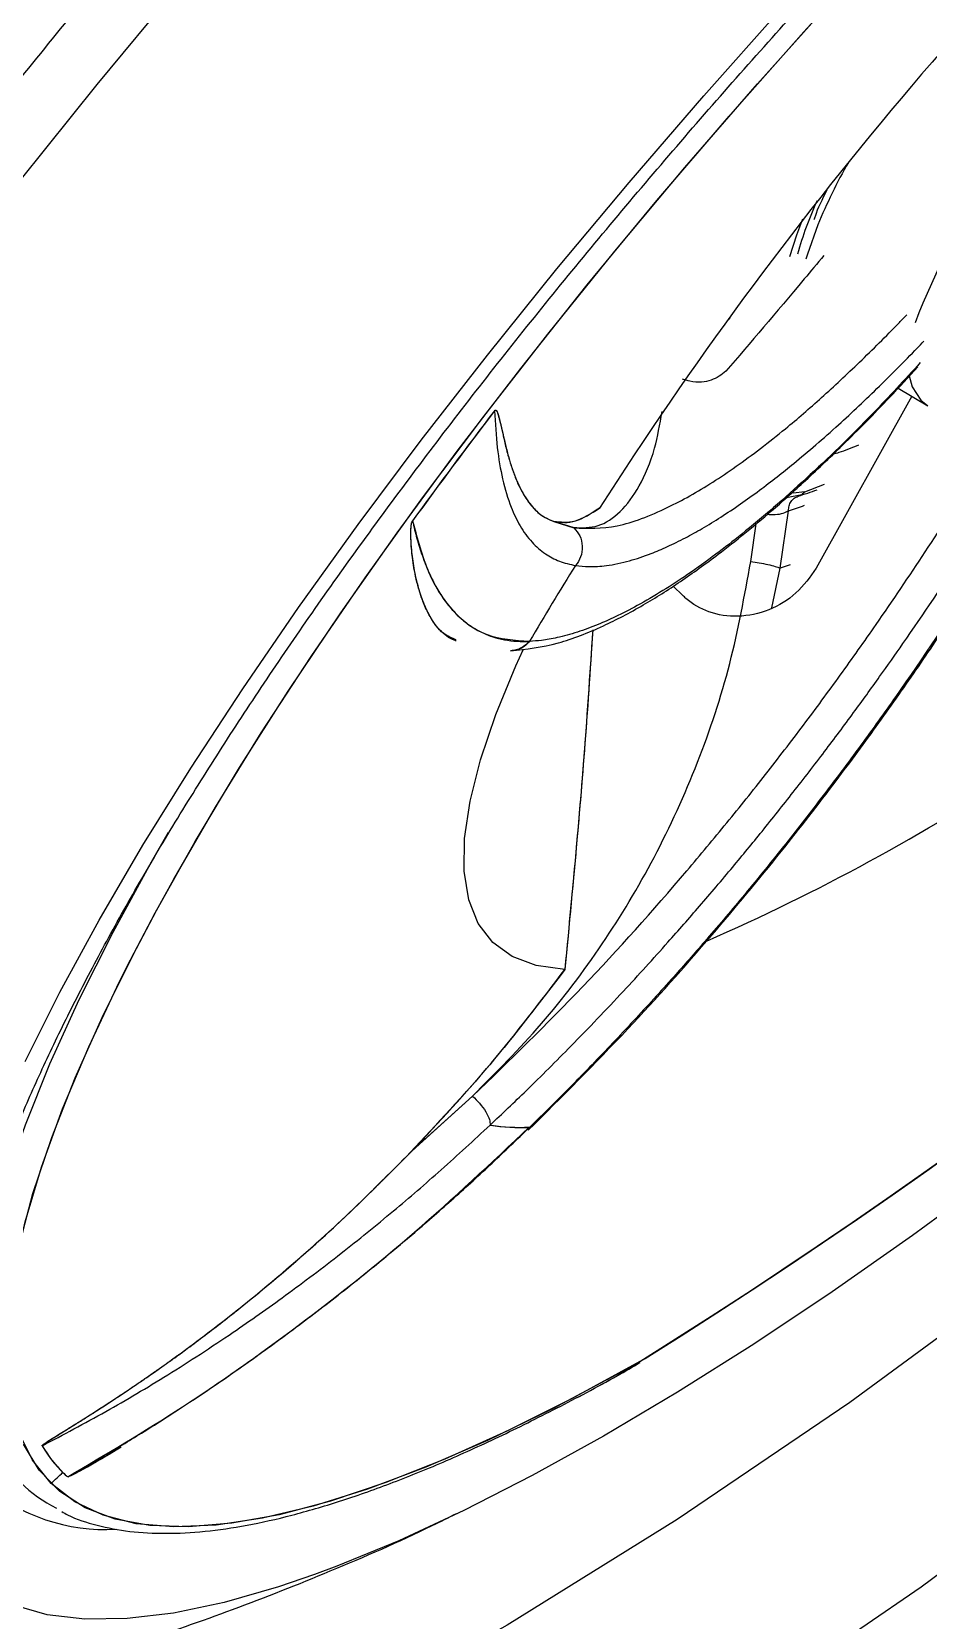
# Model space of a CAD drawing. Header units: inches. Extents: x 0 to 84, y -22 to 124.
# Drawn here: x 11.465 to 12.112, y 66.819 to 67.966 of the extents above; entities that cross this region are included whole.
import ezdxf

# ---------------------------------------------------------------- set-up
doc = ezdxf.new("R2010")
doc.units = ezdxf.units.IN
doc.header["$MEASUREMENT"] = 0
doc.layers.add('1', color=4, linetype='Continuous')
doc.layers.add('EXPORT', color=7, linetype='Continuous')
doc.layers.get('EXPORT').off()

# ---------------------------------------------------------------- blocks, each defined once
blk = doc.blocks.new('3.65 -1')
at = {"layer": '1', "color": 3, "linetype": 'Continuous', "lineweight": 25}
for p, q in [((-0.452, -0.4732), (-0.4507, -0.4726)), ((-0.6448, -0.4857), (-0.638, -0.4992)), ((-0.6447, -0.486), (-0.638, -0.499)), ((-0.6176, -0.5895), (-0.6176, -0.5797)), ((-0.5657, -0.6071), (-0.5436, -0.5907)), ((-0.5148, -0.5929), (-0.5055, -0.5993)), ((-0.5024, -0.5994), (-0.5091, -0.594)), ((-0.402, -0.5948), (-0.3959, -0.6189)), ((-0.5542, -0.6255), (-0.5205, -0.6007)), ((-0.3992, -0.6058), (-0.5359, -0.6441)), ((-0.5024, -0.5994), (-0.4887, -0.6057)), ((-0.3967, -0.6125), (-0.3959, -0.6189)), ((-0.5788, -0.6414), (-0.5542, -0.6255)), ((-0.5473, -0.6289), (-0.5542, -0.6255)), ((-1.0418, -0.7321), (-0.9812, -0.7355)), ((-1.04, -0.7321), (-0.9813, -0.7353)), ((-0.9684, -0.7805), (-0.9704, -0.7812))]:
    blk.add_line(p, q, dxfattribs=at)
at = {"layer": '1', "linetype": 'Continuous', "lineweight": 25, "flags": 128}
blk.add_lwpolyline([(0.9057, -0.0655), (0.8226, -0.0535), (0.7372, -0.0426), (0.6497, -0.033), (0.5604, -0.0245), (0.4695, -0.0173), (0.3773, -0.0113), (0.2839, -0.0066), (0.1898, -0.0031), (0.095, -0.0009), (0, 0), (-0.0951, -0.0004), (-0.19, -0.0021), (-0.2844, -0.005), (-0.3781, -0.0093), (-0.4708, -0.0147), (-0.5623, -0.0215), (-0.6523, -0.0295), (-0.7405, -0.0386)], dxfattribs=at)
at = {"layer": '1', "color": 3, "linetype": 'Continuous', "lineweight": 25, "flags": 128}
for points in [[(-1.3069, -0.8969), (-1.3314, -0.8847), (-1.3671, -0.8647), (-1.3982, -0.8441), (-1.4246, -0.8231), (-1.4463, -0.8018), (-1.4631, -0.7802), (-1.4751, -0.7583)], [(-1.1902, -0.4882), (-1.137, -0.471), (-1.0801, -0.4546), (-1.0195, -0.439), (-0.9556, -0.4244), (-0.8885, -0.4108), (-0.8185, -0.3983), (-0.7457, -0.3868), (-0.6705, -0.3764), (-0.5931, -0.3672), (-0.5137, -0.3591), (-0.4327, -0.3523), (-0.3503, -0.3467), (-0.2667, -0.3423)], [(-1.0895, -0.4923), (-1.048, -0.4796), (-0.9911, -0.4639), (-0.9306, -0.4492), (-0.8668, -0.4355), (-0.7999, -0.4227), (-0.7302, -0.4111), (-0.6579, -0.4005), (-0.5832, -0.3911), (-0.5065, -0.3829), (-0.428, -0.3758), (-0.348, -0.3701), (-0.2668, -0.3656), (-0.1847, -0.3623)], [(-1.0461, -0.4791), (-1.0213, -0.472), (-0.9632, -0.4569), (-0.9018, -0.4428), (-0.8372, -0.4296), (-0.7696, -0.4175), (-0.6994, -0.4064), (-0.6268, -0.3964), (-0.5519, -0.3876), (-0.4752, -0.3799), (-0.3968, -0.3734), (-0.3171, -0.3682), (-0.2363, -0.3642)], [(-1.4034, -0.6686), (-1.4012, -0.6627), (-1.39, -0.6414), (-1.3739, -0.6203), (-1.353, -0.5995), (-1.3273, -0.579), (-1.2969, -0.559), (-1.262, -0.5394), (-1.2226, -0.5205), (-1.1789, -0.5022), (-1.131, -0.4846), (-1.0792, -0.4678), (-1.0235, -0.4518), (-0.9999, -0.4455)], [(-1.4034, -0.6686), (-1.4012, -0.6627), (-1.39, -0.6414), (-1.3739, -0.6203), (-1.353, -0.5995), (-1.3273, -0.579), (-1.2969, -0.559), (-1.262, -0.5394), (-1.2226, -0.5205), (-1.1789, -0.5022), (-1.131, -0.4846), (-1.0792, -0.4678), (-1.0235, -0.4518), (-0.9999, -0.4455)], [(-0.3891, -0.4724), (-0.3747, -0.465), (-0.3633, -0.4599)], [(-1.0328, -0.9559), (-1.086, -0.9399), (-1.1359, -0.923), (-1.1818, -0.9053), (-1.2236, -0.887), (-1.2611, -0.868), (-1.2941, -0.8485), (-1.3225, -0.8286), (-1.3463, -0.8082), (-1.3653, -0.7875), (-1.3796, -0.7665), (-1.3889, -0.7454), (-1.3933, -0.7241), (-1.3929, -0.7028), (-1.3875, -0.6816)], [(-1.288, -0.5787), (-1.2541, -0.5593), (-1.2158, -0.5405), (-1.1732, -0.5222), (-1.1264, -0.5047), (-1.0758, -0.488), (-1.0461, -0.4791)], [(-0.3589, -0.4707), (-0.3792, -0.4803), (-0.3825, -0.4821)], [(-1.3937, -0.7155), (-1.3912, -0.6941), (-1.3837, -0.6727), (-1.3712, -0.6514), (-1.3538, -0.6304), (-1.3315, -0.6097), (-1.3044, -0.5894), (-1.2726, -0.5695), (-1.2363, -0.5502), (-1.1955, -0.5315), (-1.1504, -0.5134), (-1.1012, -0.4961), (-1.0895, -0.4923)], [(-0.8695, -0.7186), (-0.8819, -0.7018), (-0.8895, -0.6849), (-0.8921, -0.6679), (-0.8897, -0.6508), (-0.8823, -0.6339), (-0.87, -0.6171), (-0.8529, -0.6006), (-0.831, -0.5846), (-0.8045, -0.5689), (-0.7735, -0.5539), (-0.7383, -0.5395), (-0.7264, -0.5351)], [(-0.8695, -0.7186), (-0.8819, -0.7018), (-0.8895, -0.6849), (-0.8921, -0.6679), (-0.8897, -0.6508), (-0.8823, -0.6339), (-0.87, -0.6171), (-0.8529, -0.6006), (-0.831, -0.5846), (-0.8045, -0.5689), (-0.7735, -0.5539), (-0.7383, -0.5395), (-0.7264, -0.5351)], [(-0.3901, -0.5942), (-0.3943, -0.6013), (-0.3967, -0.6125)], [(-1.0283, -0.9571), (-1.048, -0.9515), (-1.1012, -0.935), (-1.1504, -0.9177), (-1.1955, -0.8996), (-1.2363, -0.8809), (-1.2726, -0.8616), (-1.3044, -0.8417), (-1.3315, -0.8214), (-1.3538, -0.8007), (-1.3712, -0.7797), (-1.3837, -0.7584), (-1.3912, -0.737), (-1.3937, -0.7155)], [(-0.0643, -1.0951), (-0.111, -1.0945), (-0.1959, -1.0925), (-0.2802, -1.0892), (-0.3636, -1.0847), (-0.4458, -1.0789), (-0.5265, -1.0718), (-0.6056, -1.0636), (-0.6827, -1.0542), (-0.7575, -1.0436), (-0.8298, -1.0319), (-0.8994, -1.0192), (-0.966, -1.0054), (-1.0294, -0.9907), (-1.0894, -0.975), (-1.1458, -0.9585), (-1.1983, -0.9411), (-1.2469, -0.923), (-1.2913, -0.9042), (-1.3069, -0.8969)]]:
    blk.add_lwpolyline(points, dxfattribs=at)
at = {"layer": '1', "color": 3, "linetype": 'Continuous', "lineweight": 25}
for centre, radius, start, end in [((-0.1559, -4.0568), 3.6868, 97.2024, 98.7427), ((-0.1559, -4.0566), 3.6865, 97.2025, 98.7428), ((-0.0293, -3.2426), 2.8021, 87.0398, 102.0653), ((-0.2645, -0.6876), 0.2438, 109.7266, 119.3899), ((-0.2103, -0.8313), 0.3899, 105.0074, 112.3944), ((-0.3074, -2.1111), 1.6298, 102.3702, 104.6182), ((-0.108, -1.1542), 0.6359, 91.3985, 113.3229), ((-0.3818, -0.3346), 0.3001, 242.4705, 244.8138), ((-0.37, -0.3332), 0.2989, 242.4909, 245.2365), ((-1.3124, -0.7003), 0.0963, 160.7895, 198.4854), ((-1.2943, -0.6721), 0.1345, 183.9829, 228.0138), ((-1.2881, -0.7162), 0.094, 165.0034, 179.9041), ((-1.2887, -0.7161), 0.0934, 164.9689, 182.8638), ((-1.3157, 1.1159), 1.8331, 267.5614, 267.9266), ((-1.2906, -0.716), 0.0915, 180.0017, 182.9505), ((-0.8697, -0.6747), 0.1447, 215.7057, 227.0135), ((-0.8691, -0.6738), 0.1456, 216.1927, 226.9941), ((-0.2211, 0.6353), 1.5199, 248.3027, 268.0243), ((-0.0119, 3.3639), 4.4387, 256.7037, 281.8458), ((-0.0126, 3.3615), 4.4364, 256.765, 281.9156)]:
    blk.add_arc(centre, radius, start, end, dxfattribs=at)
at = {"layer": '1', "linetype": 'Continuous', "lineweight": 25}
for points, knots in [([(-0.019, 0.0462), (-0.049, 0.0461), (-0.0913, 0.0459), (-0.1539, 0.0449), (-0.2078, 0.0437), (-0.2719, 0.0417), (-0.3389, 0.0389), (-0.4086, 0.0353), (-0.4799, 0.0308), (-0.5521, 0.0254), (-0.6245, 0.0192), (-0.6968, 0.0121), (-0.7686, 0.0041), (-0.8394, -0.0048), (-0.9091, -0.0145), (-0.9774, -0.0251), (-1.044, -0.0364), (-1.1088, -0.0485), (-1.1716, -0.0614), (-1.2321, -0.075), (-1.2903, -0.0893), (-1.3461, -0.1043), (-1.3992, -0.1199), (-1.4496, -0.1361), (-1.4973, -0.1528), (-1.5421, -0.1701), (-1.5839, -0.1878), (-1.6228, -0.2061), (-1.6586, -0.2248), (-1.6915, -0.244), (-1.7213, -0.2637), (-1.748, -0.2839), (-1.7717, -0.3046), (-1.7923, -0.3259), (-1.8096, -0.3479), (-1.8237, -0.3705), (-1.8344, -0.3938), (-1.8414, -0.418), (-1.8446, -0.443), (-1.8435, -0.4689), (-1.838, -0.4947), (-1.8282, -0.5197), (-1.8164, -0.5413), (-1.8064, -0.5543), (-1.8022, -0.5597)], [0, 0, 0, 0, 0.028064, 0.039649, 0.05884, 0.078772, 0.100142, 0.122418, 0.145382, 0.16886, 0.19273, 0.216898, 0.241296, 0.265868, 0.290574, 0.315378, 0.340252, 0.365172, 0.39012, 0.415077, 0.440028, 0.464962, 0.489866, 0.51473, 0.539547, 0.56431, 0.589012, 0.613652, 0.638228, 0.662743, 0.6872, 0.711606, 0.735965, 0.760253, 0.78445, 0.808533, 0.832519, 0.856524, 0.880829, 0.90589, 0.932275, 0.956976, 0.982296, 1, 1, 1, 1]), ([(-1.7779, -0.5872), (-1.7721, -0.5932), (-1.7508, -0.6154), (-1.7114, -0.6509), (-1.66, -0.6939), (-1.6063, -0.7342), (-1.5504, -0.7721), (-1.4919, -0.8079), (-1.4304, -0.8417), (-1.3653, -0.8738), (-1.2956, -0.9043), (-1.2414, -0.9261), (-1.2098, -0.9368), (-1.2036, -0.9389)], [0, 0, 0, 0, 0.034931, 0.129466, 0.224752, 0.321183, 0.419305, 0.519852, 0.623802, 0.732423, 0.847283, 0.970111, 1, 1, 1, 1])]:
    blk.add_open_spline(points, degree=3, knots=knots, dxfattribs=at)
at = {"layer": '1', "color": 3, "linetype": 'Continuous', "lineweight": 25}
for points, knots in [([(-1.4284, -0.682), (-1.4284, -0.6818), (-1.4291, -0.6765), (-1.4271, -0.6674), (-1.4222, -0.6532), (-1.4143, -0.6393), (-1.4032, -0.6249), (-1.3887, -0.61), (-1.3706, -0.5946), (-1.3489, -0.5789), (-1.3235, -0.5631), (-1.2944, -0.5472), (-1.2617, -0.5315), (-1.2255, -0.5159), (-1.1858, -0.5007), (-1.1427, -0.4859), (-1.0965, -0.4716), (-1.0472, -0.4578), (-0.995, -0.4446), (-0.94, -0.4321), (-0.8825, -0.4203), (-0.8225, -0.4092), (-0.7604, -0.399), (-0.6963, -0.3896), (-0.6304, -0.381), (-0.5631, -0.3734), (-0.4945, -0.3666), (-0.4252, -0.3609), (-0.3556, -0.3561), (-0.2871, -0.3523), (-0.2225, -0.3495), (-0.166, -0.3477), (-0.1147, -0.3466), (-0.0673, -0.346), (-0.0346, -0.3459), (-0.019, -0.3459)], [0, 0, 0, 0, 0.000892, 0.044288, 0.078096, 0.110004, 0.141146, 0.172071, 0.203025, 0.234122, 0.265442, 0.297001, 0.328789, 0.360782, 0.392955, 0.425281, 0.457735, 0.490295, 0.52294, 0.555651, 0.588412, 0.621206, 0.654015, 0.686819, 0.719595, 0.75231, 0.784916, 0.817331, 0.849405, 0.880809, 0.910643, 0.936695, 0.956537, 0.979196, 1, 1, 1, 1]), ([(-0.6181, -0.3991), (-0.6242, -0.4059), (-0.6362, -0.4191), (-0.6498, -0.4382), (-0.6592, -0.4553), (-0.6648, -0.471), (-0.6671, -0.4848), (-0.6663, -0.4975), (-0.663, -0.5089), (-0.6587, -0.5157), (-0.6565, -0.5192)], [0, 0, 0, 0, 0.145417, 0.285012, 0.430846, 0.546719, 0.66938, 0.785066, 0.891138, 1, 1, 1, 1]), ([(-0.6181, -0.3991), (-0.6181, -0.3991), (-0.618, -0.3991), (-0.6179, -0.3991), (-0.6178, -0.3991), (-0.6177, -0.3991), (-0.6176, -0.3991), (-0.6175, -0.3992), (-0.6173, -0.3993), (-0.6172, -0.3996), (-0.6171, -0.4004), (-0.6178, -0.402), (-0.6191, -0.4043), (-0.6208, -0.4071), (-0.6227, -0.4102), (-0.6248, -0.4135), (-0.6271, -0.4169), (-0.6295, -0.4208), (-0.6321, -0.4251), (-0.6345, -0.4291), (-0.6365, -0.4328), (-0.6383, -0.4361), (-0.6401, -0.4397), (-0.6418, -0.4436), (-0.6436, -0.4477), (-0.6455, -0.4531), (-0.6479, -0.4615), (-0.6488, -0.4712), (-0.6475, -0.4799), (-0.6455, -0.4842), (-0.6447, -0.486)], [0, 0, 0, 0, 0.000297, 0.000559, 0.000801, 0.001042, 0.001303, 0.001598, 0.002331, 0.004502, 0.007715, 0.023871, 0.044493, 0.068901, 0.099116, 0.126467, 0.158532, 0.195279, 0.23667, 0.282662, 0.31302, 0.347138, 0.384988, 0.426536, 0.471746, 0.520577, 0.609941, 0.772986, 0.902671, 1, 1, 1, 1]), ([(-0.6181, -0.3991), (-0.618, -0.3991), (-0.6179, -0.3991), (-0.6178, -0.3991), (-0.6177, -0.3991), (-0.6176, -0.3991), (-0.6175, -0.3992), (-0.6173, -0.3993), (-0.617, -0.3999), (-0.6174, -0.4009), (-0.6179, -0.4022), (-0.6187, -0.4036), (-0.6197, -0.4054), (-0.621, -0.4075), (-0.6226, -0.4101), (-0.6245, -0.4131), (-0.6267, -0.4165), (-0.629, -0.4202), (-0.6315, -0.4242), (-0.6338, -0.4281), (-0.6359, -0.4318), (-0.6378, -0.4354), (-0.6396, -0.439), (-0.6413, -0.4426), (-0.6429, -0.4463), (-0.6448, -0.4512), (-0.6473, -0.4592), (-0.6487, -0.469), (-0.6479, -0.4785), (-0.6458, -0.4834), (-0.6448, -0.4857)], [0, 0, 0, 0, 0.000435, 0.000807, 0.000988, 0.001175, 0.001595, 0.002741, 0.004407, 0.016866, 0.026769, 0.039294, 0.05444, 0.072199, 0.096173, 0.123879, 0.155289, 0.19037, 0.229084, 0.271392, 0.305848, 0.341882, 0.379479, 0.41862, 0.459288, 0.501463, 0.582902, 0.74133, 0.880129, 1, 1, 1, 1]), ([(-0.7551, -0.4956), (-0.7564, -0.4925), (-0.7598, -0.4845), (-0.7576, -0.4736), (-0.7548, -0.4653), (-0.7537, -0.4625), (-0.7525, -0.4596), (-0.7511, -0.4566), (-0.7496, -0.4535), (-0.7472, -0.4493), (-0.744, -0.444), (-0.7399, -0.4379), (-0.7358, -0.4323), (-0.7313, -0.4268), (-0.7268, -0.4217), (-0.7225, -0.4172), (-0.7195, -0.4146), (-0.7176, -0.4134), (-0.7168, -0.413), (-0.7165, -0.4129), (-0.7163, -0.4129), (-0.7162, -0.4129)], [0, 0, 0, 0, 0.150869, 0.389914, 0.423496, 0.457616, 0.492277, 0.527483, 0.563237, 0.599543, 0.673802, 0.740692, 0.800096, 0.851911, 0.91447, 0.958823, 0.987499, 0.995704, 0.998312, 0.999263, 1, 1, 1, 1]), ([(-0.7559, -0.4961), (-0.7562, -0.4953), (-0.7575, -0.4925), (-0.7584, -0.4872), (-0.7585, -0.4812), (-0.7578, -0.4758), (-0.7568, -0.4715), (-0.7556, -0.4671), (-0.7538, -0.4625), (-0.7516, -0.4574), (-0.7486, -0.4514), (-0.7446, -0.4447), (-0.74, -0.4378), (-0.7355, -0.4318), (-0.7309, -0.4262), (-0.7264, -0.4212), (-0.7222, -0.417), (-0.7193, -0.4145), (-0.7175, -0.4133), (-0.7168, -0.413), (-0.7165, -0.4129), (-0.7163, -0.4129), (-0.7162, -0.4129)], [0, 0, 0, 0, 0.040951, 0.134716, 0.234969, 0.295446, 0.347798, 0.402481, 0.459533, 0.518992, 0.580901, 0.66801, 0.743585, 0.807362, 0.85912, 0.919633, 0.961817, 0.988293, 0.995928, 0.998383, 0.999289, 1, 1, 1, 1]), ([(-0.7162, -0.4129), (-0.7231, -0.4246), (-0.7368, -0.4481), (-0.7436, -0.4802), (-0.7397, -0.5096), (-0.7257, -0.5258), (-0.7187, -0.5339)], [0, 0, 0, 0, 0.250231, 0.500303, 0.750203, 1, 1, 1, 1]), ([(-0.7162, -0.4129), (-0.7186, -0.4166), (-0.7234, -0.4243), (-0.7295, -0.4359), (-0.7343, -0.4468), (-0.738, -0.4574), (-0.7407, -0.4682), (-0.7421, -0.4797), (-0.7418, -0.4905), (-0.7402, -0.4993), (-0.738, -0.5065), (-0.735, -0.5134), (-0.7308, -0.5204), (-0.7254, -0.5276), (-0.7209, -0.5319), (-0.7187, -0.5341)], [0, 0, 0, 0, 0.077941, 0.161392, 0.250171, 0.318202, 0.40171, 0.500209, 0.593786, 0.66939, 0.727515, 0.786971, 0.859473, 0.93047, 1, 1, 1, 1]), ([(-0.3365, -0.4577), (-0.3435, -0.46), (-0.3516, -0.4627), (-0.3575, -0.4658), (-0.3583, -0.4662)], [0, 0, 0, 0, 0.86778, 1, 1, 1, 1]), ([(-0.4806, -0.4978), (-0.4846, -0.4973), (-0.4926, -0.4961), (-0.5018, -0.4886), (-0.5057, -0.4812), (-0.5066, -0.4796)], [0, 0, 0, 0, 0.439095, 0.878192, 1, 1, 1, 1]), ([(-0.615, -0.5024), (-0.622, -0.5008), (-0.6361, -0.4974), (-0.6419, -0.4896), (-0.6448, -0.4857)], [0, 0, 0, 0, 0.497463, 1, 1, 1, 1]), ([(-0.6447, -0.486), (-0.6417, -0.4899), (-0.6358, -0.4975), (-0.6219, -0.5008), (-0.615, -0.5024)], [0, 0, 0, 0, 0.508308, 1, 1, 1, 1]), ([(-0.638, -0.499), (-0.6339, -0.5033), (-0.6259, -0.5119), (-0.6069, -0.5159), (-0.5837, -0.5125), (-0.559, -0.503), (-0.5413, -0.4908), (-0.5337, -0.4855)], [0, 0, 0, 0, 0.212094, 0.421162, 0.627795, 0.84001, 1, 1, 1, 1]), ([(-0.3715, -0.4894), (-0.3789, -0.49), (-0.4198, -0.4935), (-0.4532, -0.4959), (-0.4806, -0.4978)], [0, 0, 0, 0, 0.181199, 1, 1, 1, 1]), ([(-0.638, -0.4992), (-0.6382, -0.5016), (-0.6387, -0.5066), (-0.643, -0.5131), (-0.6492, -0.5179), (-0.6541, -0.5188), (-0.6565, -0.5192)], [0, 0, 0, 0, 0.24063, 0.499999, 0.75937, 1, 1, 1, 1]), ([(-0.638, -0.4992), (-0.6313, -0.5066), (-0.618, -0.521), (-0.5888, -0.5343), (-0.5631, -0.5426), (-0.5445, -0.5474), (-0.5244, -0.5514), (-0.5029, -0.5548), (-0.4769, -0.558), (-0.4457, -0.5605), (-0.4081, -0.5619), (-0.3792, -0.5623), (-0.3625, -0.562), (-0.3599, -0.5619)], [0, 0, 0, 0, 0.178584, 0.351802, 0.420109, 0.488009, 0.555592, 0.622936, 0.690107, 0.785213, 0.882419, 0.98192, 1, 1, 1, 1]), ([(-0.6565, -0.5192), (-0.6546, -0.5217), (-0.6502, -0.5272), (-0.6406, -0.5357), (-0.6278, -0.5442), (-0.6138, -0.5513), (-0.6002, -0.5569), (-0.5873, -0.5614), (-0.5731, -0.5655), (-0.5581, -0.5692), (-0.5418, -0.5726), (-0.5253, -0.5754), (-0.5093, -0.5776), (-0.4853, -0.5804), (-0.4531, -0.5829), (-0.412, -0.5843), (-0.3829, -0.5845), (-0.3672, -0.5841), (-0.3649, -0.5841)], [0, 0, 0, 0, 0.056392, 0.126125, 0.209136, 0.280371, 0.331722, 0.386339, 0.435136, 0.488004, 0.542123, 0.592935, 0.639506, 0.681911, 0.794687, 0.894605, 0.98452, 1, 1, 1, 1]), ([(-0.7187, -0.5339), (-0.7199, -0.5339), (-0.7225, -0.534), (-0.7264, -0.5332), (-0.7301, -0.5316), (-0.7321, -0.5299), (-0.7332, -0.5291)], [0, 0, 0, 0, 0.23674, 0.485736, 0.742395, 1, 1, 1, 1]), ([(-0.7332, -0.5292), (-0.7244, -0.5363), (-0.7081, -0.5494), (-0.6759, -0.5637), (-0.6442, -0.5739), (-0.6123, -0.5813), (-0.5823, -0.5863), (-0.5545, -0.5898), (-0.5279, -0.5923), (-0.4966, -0.5942), (-0.4573, -0.5954), (-0.4181, -0.5955), (-0.3909, -0.5944), (-0.3809, -0.5941)], [0, 0, 0, 0, 0.143847, 0.267571, 0.371373, 0.464765, 0.554771, 0.617002, 0.678038, 0.749725, 0.836986, 0.939805, 1, 1, 1, 1]), ([(-0.7187, -0.5341), (-0.7211, -0.5341), (-0.7249, -0.5341), (-0.7296, -0.532), (-0.732, -0.5305), (-0.733, -0.5294), (-0.7332, -0.5292)], [0, 0, 0, 0, 0.456374, 0.705032, 0.960917, 1, 1, 1, 1]), ([(-0.3776, -0.5932), (-0.3944, -0.5938), (-0.4357, -0.5953), (-0.4958, -0.5939), (-0.5455, -0.5901), (-0.5808, -0.5854), (-0.6039, -0.5815), (-0.626, -0.5767), (-0.6454, -0.5715), (-0.6619, -0.566), (-0.6766, -0.5603), (-0.6902, -0.5539), (-0.7024, -0.5468), (-0.7118, -0.5402), (-0.7166, -0.536), (-0.7187, -0.5341)], [0, 0, 0, 0, 0.102879, 0.252471, 0.402022, 0.464249, 0.534194, 0.597201, 0.665689, 0.72661, 0.775762, 0.839106, 0.903831, 0.957397, 1, 1, 1, 1]), ([(-0.6809, -0.5606), (-0.7056, -0.582), (-0.7435, -0.6147), (-0.8064, -0.6672), (-0.8444, -0.6982), (-0.8695, -0.7186)], [0, 0, 0, 0, 0.390699, 0.59873, 1, 1, 1, 1]), ([(-0.6809, -0.5606), (-0.7029, -0.5797), (-0.7662, -0.6345), (-0.8288, -0.6854), (-0.8695, -0.7186)], [0, 0, 0, 0, 0.348576, 1, 1, 1, 1]), ([(-0.5359, -0.6441), (-0.5436, -0.6453), (-0.5589, -0.6478), (-0.5818, -0.6419), (-0.6009, -0.6295), (-0.6136, -0.6121), (-0.6174, -0.5979), (-0.6175, -0.5905), (-0.6176, -0.5895)], [0, 0, 0, 0, 0.203409, 0.406819, 0.608577, 0.798646, 0.972959, 1, 1, 1, 1]), ([(-0.5205, -0.6007), (-0.5219, -0.6003), (-0.5246, -0.5995), (-0.5292, -0.5963), (-0.532, -0.5932), (-0.5334, -0.5916)], [0, 0, 0, 0, 0.346999, 0.685496, 1, 1, 1, 1]), ([(-0.4687, -0.5948), (-0.4674, -0.5956), (-0.4625, -0.5985), (-0.4558, -0.6013), (-0.4509, -0.6033)], [0, 0, 0, 0, 0.260039, 1, 1, 1, 1]), ([(-0.9813, -0.7353), (-0.9573, -0.7354), (-0.9096, -0.7357), (-0.8374, -0.726), (-0.7657, -0.7087), (-0.6956, -0.6829), (-0.6279, -0.6496), (-0.5864, -0.6212), (-0.5657, -0.6071)], [0, 0, 0, 0, 0.168559, 0.334712, 0.49893, 0.667584, 0.833986, 1, 1, 1, 1]), ([(-0.5657, -0.6071), (-0.5644, -0.6087), (-0.5619, -0.6121), (-0.5584, -0.6174), (-0.5556, -0.6222), (-0.5546, -0.6244), (-0.5542, -0.6255)], [0, 0, 0, 0, 0.243211, 0.5, 0.756789, 1, 1, 1, 1]), ([(-0.5205, -0.6007), (-0.5196, -0.5999), (-0.5178, -0.5983), (-0.5144, -0.5972), (-0.5111, -0.597), (-0.5091, -0.5979), (-0.5081, -0.5983)], [0, 0, 0, 0, 0.249996, 0.499998, 0.749999, 1, 1, 1, 1]), ([(-0.5024, -0.5994), (-0.5034, -0.5994), (-0.5054, -0.5995), (-0.5072, -0.5987), (-0.5081, -0.5983)], [0, 0, 0, 0, 0.5, 1, 1, 1, 1]), ([(-0.9812, -0.7355), (-0.9441, -0.7363), (-0.8709, -0.7378), (-0.7797, -0.7332), (-0.7122, -0.7275), (-0.6675, -0.7228), (-0.623, -0.7172), (-0.5787, -0.7108), (-0.5284, -0.7025), (-0.4718, -0.6918), (-0.4144, -0.6797), (-0.378, -0.6708), (-0.3625, -0.6671)], [0, 0, 0, 0, 0.187094, 0.368566, 0.440128, 0.511263, 0.582066, 0.65262, 0.722992, 0.822629, 0.924468, 1, 1, 1, 1]), ([(-0.9872, -0.7591), (-0.9752, -0.7595), (-0.9483, -0.7604), (-0.9028, -0.7607), (-0.8535, -0.7599), (-0.8076, -0.758), (-0.7679, -0.7556), (-0.733, -0.753), (-0.6976, -0.7497), (-0.6623, -0.7459), (-0.6265, -0.7415), (-0.5921, -0.7367), (-0.5604, -0.7318), (-0.5147, -0.7242), (-0.4571, -0.7132), (-0.3917, -0.699), (-0.3519, -0.6891), (-0.3342, -0.6847)], [0, 0, 0, 0, 0.057878, 0.129448, 0.214646, 0.287757, 0.340461, 0.396516, 0.446599, 0.50086, 0.556405, 0.608555, 0.656354, 0.699875, 0.815622, 0.918173, 1, 1, 1, 1]), ([(-1.3789, -0.6918), (-1.3788, -0.6918), (-1.3788, -0.6918), (-1.3788, -0.6918), (-1.3787, -0.6918), (-1.3786, -0.6917), (-1.3785, -0.6917), (-1.3782, -0.6918), (-1.3776, -0.6918), (-1.3749, -0.6923), (-1.3712, -0.6931), (-1.3659, -0.6944), (-1.3605, -0.6957), (-1.354, -0.6972), (-1.3474, -0.6988), (-1.3409, -0.7003), (-1.3346, -0.7018), (-1.3279, -0.7033), (-1.3208, -0.7048), (-1.3133, -0.7064), (-1.3054, -0.708), (-1.2971, -0.7097), (-1.2866, -0.7117), (-1.2739, -0.714), (-1.2589, -0.7165), (-1.2435, -0.7189), (-1.2276, -0.7211), (-1.2076, -0.7236), (-1.1683, -0.7279), (-1.1116, -0.7319), (-1.0627, -0.732), (-1.04, -0.7321)], [0, 0, 0, 0, 0.0004877, 0.0007003, 0.0009071, 0.0011212, 0.0013548, 0.0019141, 0.0035319, 0.0059178, 0.023647, 0.0375161, 0.0547213, 0.0752502, 0.0990835, 0.1177929, 0.1377273, 0.1588781, 0.1812366, 0.2047935, 0.2295391, 0.2554626, 0.2825533, 0.3272445, 0.3729197, 0.4195589, 0.4671418, 0.5156481, 0.5969602, 0.8123288, 1, 1, 1, 1]), ([(-1.3789, -0.6918), (-1.3789, -0.6918), (-1.3788, -0.6918), (-1.3788, -0.6918), (-1.3788, -0.6918), (-1.3787, -0.6917), (-1.3786, -0.6917), (-1.3784, -0.6917), (-1.378, -0.6918), (-1.3773, -0.6919), (-1.374, -0.6924), (-1.3696, -0.6935), (-1.3636, -0.6949), (-1.3576, -0.6964), (-1.3505, -0.6981), (-1.3314, -0.7026), (-1.3119, -0.7068), (-1.2922, -0.7106), (-1.284, -0.7121), (-1.2742, -0.7139), (-1.2586, -0.7165), (-1.2221, -0.7221), (-1.1677, -0.7281), (-1.1023, -0.732), (-1.0609, -0.732), (-1.0418, -0.7321)], [0, 0, 0, 0, 0.000296, 0.000557, 0.000798, 0.001036, 0.001288, 0.001571, 0.002264, 0.004304, 0.007322, 0.029667, 0.04514, 0.064191, 0.086805, 0.112962, 0.247546, 0.272105, 0.297572, 0.32394, 0.362828, 0.44175, 0.656389, 0.842021, 1, 1, 1, 1]), ([(-1.3789, -0.6918), (-1.3624, -0.6971), (-1.3302, -0.7073), (-1.2784, -0.7208), (-1.228, -0.7318), (-1.1777, -0.7408), (-1.1298, -0.7478), (-1.0818, -0.7531), (-1.0347, -0.757), (-1.0032, -0.7584), (-0.9872, -0.7591)], [0, 0, 0, 0, 0.1459811, 0.2859797, 0.4318909, 0.5480105, 0.6704755, 0.786035, 0.8916158, 1, 1, 1, 1]), ([(-0.9705, -0.7813), (-0.9365, -0.7816), (-0.8729, -0.782), (-0.7817, -0.7774), (-0.7038, -0.7706), (-0.6391, -0.7629), (-0.5843, -0.7549), (-0.5347, -0.7466), (-0.4863, -0.7373), (-0.4374, -0.727), (-0.384, -0.7144), (-0.3416, -0.7037), (-0.3162, -0.6964), (-0.3113, -0.695)], [0, 0, 0, 0, 0.157681, 0.294763, 0.411243, 0.507115, 0.584062, 0.657299, 0.730449, 0.80351, 0.88011, 0.976585, 1, 1, 1, 1]), ([(-0.3144, -0.6937), (-0.3296, -0.6981), (-0.3772, -0.7118), (-0.4598, -0.731), (-0.5416, -0.7469), (-0.6059, -0.7571), (-0.6506, -0.7633), (-0.6968, -0.7687), (-0.7409, -0.773), (-0.7817, -0.7761), (-0.8212, -0.7784), (-0.8613, -0.78), (-0.9021, -0.7809), (-0.9379, -0.781), (-0.959, -0.7807), (-0.9684, -0.7805)], [0, 0, 0, 0, 0.072291, 0.226984, 0.381633, 0.445982, 0.518312, 0.583468, 0.65429, 0.717289, 0.768117, 0.833621, 0.900552, 0.955945, 1, 1, 1, 1]), ([(-1.3395, -0.7331), (-1.3413, -0.7327), (-1.3488, -0.7308), (-1.3599, -0.7278), (-1.3715, -0.7245), (-1.3782, -0.7224), (-1.381, -0.7213), (-1.3817, -0.7209), (-1.3819, -0.7208), (-1.3819, -0.7207), (-1.3819, -0.7207)], [0, 0, 0, 0, 0.1210448, 0.4903729, 0.7558943, 0.9257764, 0.9744287, 0.9899301, 0.9955964, 1, 1, 1, 1]), ([(-1.3819, -0.7207), (-1.351, -0.7289), (-1.2893, -0.7452), (-1.1882, -0.7631), (-1.0816, -0.7761), (-1.0061, -0.7789), (-0.9684, -0.7803)], [0, 0, 0, 0, 0.2502, 0.500251, 0.750181, 1, 1, 1, 1]), ([(-1.3403, -0.7329), (-1.3425, -0.7324), (-1.3501, -0.7305), (-1.3613, -0.7275), (-1.3723, -0.7243), (-1.3785, -0.7223), (-1.3811, -0.7212), (-1.3817, -0.7209), (-1.3819, -0.7208), (-1.3819, -0.7207), (-1.3819, -0.7207)], [0, 0, 0, 0, 0.1474338, 0.5137209, 0.769129, 0.9291775, 0.9753691, 0.9902275, 0.9957071, 1, 1, 1, 1]), ([(-1.3819, -0.7207), (-1.3724, -0.7234), (-1.3528, -0.7288), (-1.3214, -0.7367), (-1.2905, -0.7437), (-1.2589, -0.7502), (-1.2255, -0.7564), (-1.1864, -0.7627), (-1.1463, -0.7682), (-1.1105, -0.7721), (-1.0772, -0.7752), (-1.0433, -0.7776), (-1.0059, -0.7796), (-0.9808, -0.7802), (-0.9684, -0.7805)], [0, 0, 0, 0, 0.077921, 0.161385, 0.250208, 0.319091, 0.402598, 0.50027, 0.60546, 0.688541, 0.750178, 0.83491, 0.918169, 1, 1, 1, 1]), ([(-0.8695, -0.7186), (-0.8986, -0.7223), (-0.9573, -0.7298), (-1.0135, -0.7313), (-1.0418, -0.7321)], [0, 0, 0, 0, 0.497463, 1, 1, 1, 1]), ([(-1.04, -0.7321), (-1.0117, -0.7313), (-0.956, -0.7297), (-0.898, -0.7223), (-0.8695, -0.7186)], [0, 0, 0, 0, 0.508308, 1, 1, 1, 1]), ([(-1.4027, -0.7354), (-1.4023, -0.7369), (-1.4001, -0.7454), (-1.3922, -0.7605), (-1.379, -0.7805), (-1.3617, -0.7999), (-1.3408, -0.8189), (-1.3164, -0.8374), (-1.2885, -0.8553), (-1.2571, -0.8727), (-1.2225, -0.8897), (-1.1845, -0.906), (-1.1433, -0.9218), (-1.0989, -0.937), (-1.0621, -0.9486), (-1.0392, -0.9548), (-1.0331, -0.9565)], [0, 0, 0, 0, 0.017102, 0.094728, 0.173412, 0.252701, 0.332254, 0.411911, 0.491595, 0.571342, 0.651155, 0.73103, 0.81096, 0.890934, 0.970939, 1, 1, 1, 1]), ([(-1.4027, -0.7354), (-1.4023, -0.7369), (-1.4001, -0.7454), (-1.3922, -0.7605), (-1.379, -0.7805), (-1.3617, -0.7999), (-1.3408, -0.8189), (-1.3164, -0.8374), (-1.2885, -0.8553), (-1.2571, -0.8727), (-1.2225, -0.8897), (-1.1845, -0.906), (-1.1433, -0.9218), (-1.0989, -0.937), (-1.0639, -0.948), (-1.0428, -0.9538), (-1.0386, -0.955)], [0, 0, 0, 0, 0.017255, 0.095571, 0.174955, 0.254949, 0.335209, 0.415575, 0.495968, 0.576424, 0.656947, 0.737533, 0.818174, 0.898859, 0.979576, 1, 1, 1, 1]), ([(-0.9812, -0.7355), (-0.9812, -0.7379), (-0.9811, -0.7429), (-0.9824, -0.7503), (-0.9845, -0.7563), (-0.9863, -0.7582), (-0.9872, -0.7591)], [0, 0, 0, 0, 0.2406303, 0.4999999, 0.7593697, 1, 1, 1, 1])]:
    blk.add_open_spline(points, degree=3, knots=knots, dxfattribs=at)
blk = doc.blocks.new('2020 HS PILLOW')
at = {"layer": '1', "color": 2}
for points, knots in [([(5.8034, -0.0127), (5.5758, -0.0117), (5.1207, -0.0097), (4.4379, -0.0073), (3.7551, -0.0052), (3.0724, -0.0034), (2.3896, -0.0021), (1.7069, -0.001), (1.0241, -0.0003), (0.3414, 0), (-0.3414, 0), (-1.0241, -0.0003), (-1.7069, -0.001), (-2.3896, -0.0021), (-3.0724, -0.0034), (-3.7551, -0.0052), (-4.4379, -0.0073), (-5.1207, -0.0097), (-5.5758, -0.0117), (-5.8034, -0.0127)], [0, 0, 0, 0, 0.058824, 0.117648, 0.176472, 0.235295, 0.294119, 0.352942, 0.411765, 0.470588, 0.529412, 0.588235, 0.647058, 0.705881, 0.764705, 0.823528, 0.882352, 0.941176, 1, 1, 1, 1]), ([(5.8027, -0.0093), (4.0523, -0.005), (0.1838, 0.0045), (-3.6846, -0.0044), (-5.8027, -0.0093)], [0, 0, 0, 0, 0.452479, 1, 1, 1, 1])]:
    blk.add_open_spline(points, degree=3, knots=knots, dxfattribs=at)
blk = doc.blocks.new('2026 RELAY')
at = {"color": 8, "linetype": 'Continuous', "lineweight": 25, "flags": 128}
for points in [[(13.8025, 68.3305), (13.7463, 68.2078), (13.6808, 68.081), (13.6064, 67.951), (13.5237, 67.8185), (13.433, 67.6844), (13.335, 67.5496), (13.2304, 67.4149), (13.1197, 67.2811), (13.0037, 67.1492), (12.883, 67.0199), (12.7586, 66.894), (12.6311, 66.7724), (12.5013, 66.6558), (12.3702, 66.545), (12.2384, 66.4406), (12.1069, 66.3433), (11.9764, 66.2538), (11.8479, 66.1726), (11.722, 66.1001), (11.5997, 66.037), (11.4816, 65.9835), (11.3686, 65.94)], [(13.7242, 68.5865), (13.6946, 68.4823), (13.655, 68.3722), (13.6056, 68.2568), (13.5468, 68.1371), (13.479, 68.0138), (13.4027, 67.8878), (13.3183, 67.7599), (13.2265, 67.6311), (13.1278, 67.502), (13.023, 67.3738), (12.9128, 67.2472), (12.7978, 67.1231), (12.679, 67.0023), (12.5571, 66.8858), (12.433, 66.7741), (12.3074, 66.6683), (12.1813, 66.5689), (12.0556, 66.4766), (11.931, 66.3921), (11.8084, 66.3159), (11.6887, 66.2486), (11.5726, 66.1906), (11.4611, 66.1424)]]:
    blk.add_lwpolyline(points, dxfattribs=at)
at = {"layer": '1', "color": 3, "linetype": 'Continuous', "lineweight": 25}
for points, knots in [([(12.588, 66.2606), (12.6585, 66.321), (12.7284, 66.3831), (12.8665, 66.5119), (12.9346, 66.5784), (13.0356, 66.6814), (13.0691, 66.7164), (13.1349, 66.7865), (13.1673, 66.8218), (13.2629, 66.9284), (13.3246, 67.0002), (13.444, 67.1454), (13.5017, 67.2188), (13.5852, 67.3301), (13.6126, 67.3674), (13.6656, 67.4415), (13.6913, 67.4784), (13.7662, 67.5886), (13.8131, 67.6613), (13.901, 67.8056), (13.942, 67.8771), (13.9894, 67.9656), (13.9987, 67.9833), (14.0167, 68.0183), (14.0255, 68.0357), (14.0512, 68.0875), (14.0674, 68.1215), (14.1133, 68.222), (14.1401, 68.2871), (14.1866, 68.4133), (14.2061, 68.4744), (14.2298, 68.563), (14.2367, 68.5918), (14.2484, 68.6478), (14.2532, 68.675), (14.2649, 68.7543), (14.2687, 68.804), (14.2684, 68.8974), (14.2643, 68.941), (14.248, 69.0218), (14.2359, 69.0582), (14.2041, 69.1234), (14.1844, 69.1521), (14.1492, 69.1894), (14.1366, 69.2009), (14.1093, 69.2219), (14.0946, 69.2314), (14.0479, 69.2569), (14.0134, 69.2696), (13.9379, 69.2866), (13.897, 69.291), (13.8306, 69.2912), (13.8077, 69.2903), (13.772, 69.2872), (13.7599, 69.2859), (13.7353, 69.2828), (13.7228, 69.281), (13.6593, 69.2706), (13.6061, 69.2581), (13.4951, 69.225), (13.4372, 69.2045), (13.3469, 69.1676), (13.3161, 69.1542), (13.2691, 69.1327), (13.2533, 69.1253), (13.2213, 69.1099), (13.2052, 69.1019), (13.1242, 69.0611), (13.0582, 69.0249), (12.9239, 68.9456), (12.8556, 68.9026), (12.7513, 68.8329), (12.7162, 68.8088), (12.6455, 68.7589), (12.6097, 68.733), (12.5028, 68.6535), (12.4317, 68.5981), (12.29, 68.4825), (12.2193, 68.4223), (12.1136, 68.3283), (12.0784, 68.2964), (12.0257, 68.2476), (12.0081, 68.2312), (11.9732, 68.1982), (11.9559, 68.1816), (11.8696, 68.0985), (11.8022, 68.0308), (11.6706, 67.8932), (11.6063, 67.8233), (11.5124, 67.7168), (11.4815, 67.681), (11.4206, 67.6088), (11.3908, 67.5727), (11.3616, 67.5364)], [0, 0, 0, 0, 0.03125, 0.03125, 0.0625, 0.0625, 0.078125, 0.078125, 0.09375, 0.09375, 0.125, 0.125, 0.15625, 0.15625, 0.171875, 0.171875, 0.1875, 0.1875, 0.21875, 0.21875, 0.25, 0.25, 0.257812, 0.257812, 0.265625, 0.265625, 0.28125, 0.28125, 0.3125, 0.3125, 0.34375, 0.34375, 0.359375, 0.359375, 0.375, 0.375, 0.40625, 0.40625, 0.4375, 0.4375, 0.46875, 0.46875, 0.5, 0.5, 0.515625, 0.515625, 0.53125, 0.53125, 0.5625, 0.5625, 0.59375, 0.59375, 0.609375, 0.609375, 0.617188, 0.617188, 0.625, 0.625, 0.65625, 0.65625, 0.6875, 0.6875, 0.703125, 0.703125, 0.710938, 0.710938, 0.71875, 0.71875, 0.75, 0.75, 0.78125, 0.78125, 0.796875, 0.796875, 0.8125, 0.8125, 0.84375, 0.84375, 0.875, 0.875, 0.890625, 0.890625, 0.898438, 0.898438, 0.90625, 0.90625, 0.9375, 0.9375, 0.96875, 0.96875, 0.984375, 0.984375, 1, 1, 1, 1]), ([(11.2307, 67.1944), (11.1583, 67.0932), (11.0916, 66.9934), (10.9691, 66.7966), (10.9134, 66.6996), (10.8507, 66.58), (10.8386, 66.5562), (10.8151, 66.509), (10.8038, 66.4856), (10.7711, 66.4162), (10.751, 66.3709), (10.6958, 66.2376), (10.6656, 66.1523), (10.6363, 66.0503), (10.6309, 66.0301), (10.6209, 65.9903), (10.6163, 65.9705), (10.604, 65.9124), (10.5976, 65.8751), (10.5837, 65.7673), (10.5817, 65.701), (10.5892, 65.61), (10.5935, 65.581), (10.6026, 65.5398), (10.6062, 65.5263), (10.6141, 65.5003), (10.6185, 65.4878), (10.6427, 65.4273), (10.6689, 65.386), (10.7182, 65.3345), (10.7364, 65.3191), (10.776, 65.292), (10.7976, 65.2802), (10.8674, 65.2508), (10.9197, 65.2394), (11.0353, 65.2318), (11.0987, 65.2357), (11.2021, 65.2536), (11.2382, 65.2616), (11.3119, 65.2815), (11.3497, 65.2933), (11.4659, 65.3344), (11.547, 65.3693), (11.6531, 65.4223), (11.6746, 65.4334), (11.718, 65.4565), (11.7399, 65.4686), (11.8062, 65.5061), (11.8508, 65.5327), (11.9857, 65.6172), (12.0771, 65.6798), (12.2165, 65.7829), (12.2633, 65.8188), (12.3342, 65.875), (12.3579, 65.8941), (12.4053, 65.9329), (12.4289, 65.9526), (12.4525, 65.9725)], [0, 0, 0, 0, 0.0625, 0.0625, 0.125, 0.125, 0.140625, 0.140625, 0.15625, 0.15625, 0.1875, 0.1875, 0.25, 0.25, 0.265625, 0.265625, 0.28125, 0.28125, 0.3125, 0.3125, 0.375, 0.375, 0.40625, 0.40625, 0.421875, 0.421875, 0.4375, 0.4375, 0.5, 0.5, 0.53125, 0.53125, 0.5625, 0.5625, 0.625, 0.625, 0.6875, 0.6875, 0.71875, 0.71875, 0.75, 0.75, 0.8125, 0.8125, 0.828125, 0.828125, 0.84375, 0.84375, 0.875, 0.875, 0.9375, 0.9375, 0.96875, 0.96875, 0.984375, 0.984375, 1, 1, 1, 1])]:
    blk.add_open_spline(points, degree=3, knots=knots, dxfattribs=at)
at = {"layer": '1', "color": 3, "rotation": 224.9999999999999}
blk.add_blockref('2020 HS PILLOW', (12.9179, 71.168), dxfattribs=at)
at = {"layer": 'EXPORT', "color": 1, "rotation": 45.35472955718812}
blk.add_blockref('3.65 -1', (11.9497, 67.9125), dxfattribs=at)

msp = doc.modelspace()

# ---------------------------------------------------------------- block references
msp.add_blockref('2026 RELAY', (0, 0.5))

doc.saveas('drawing.dxf')
